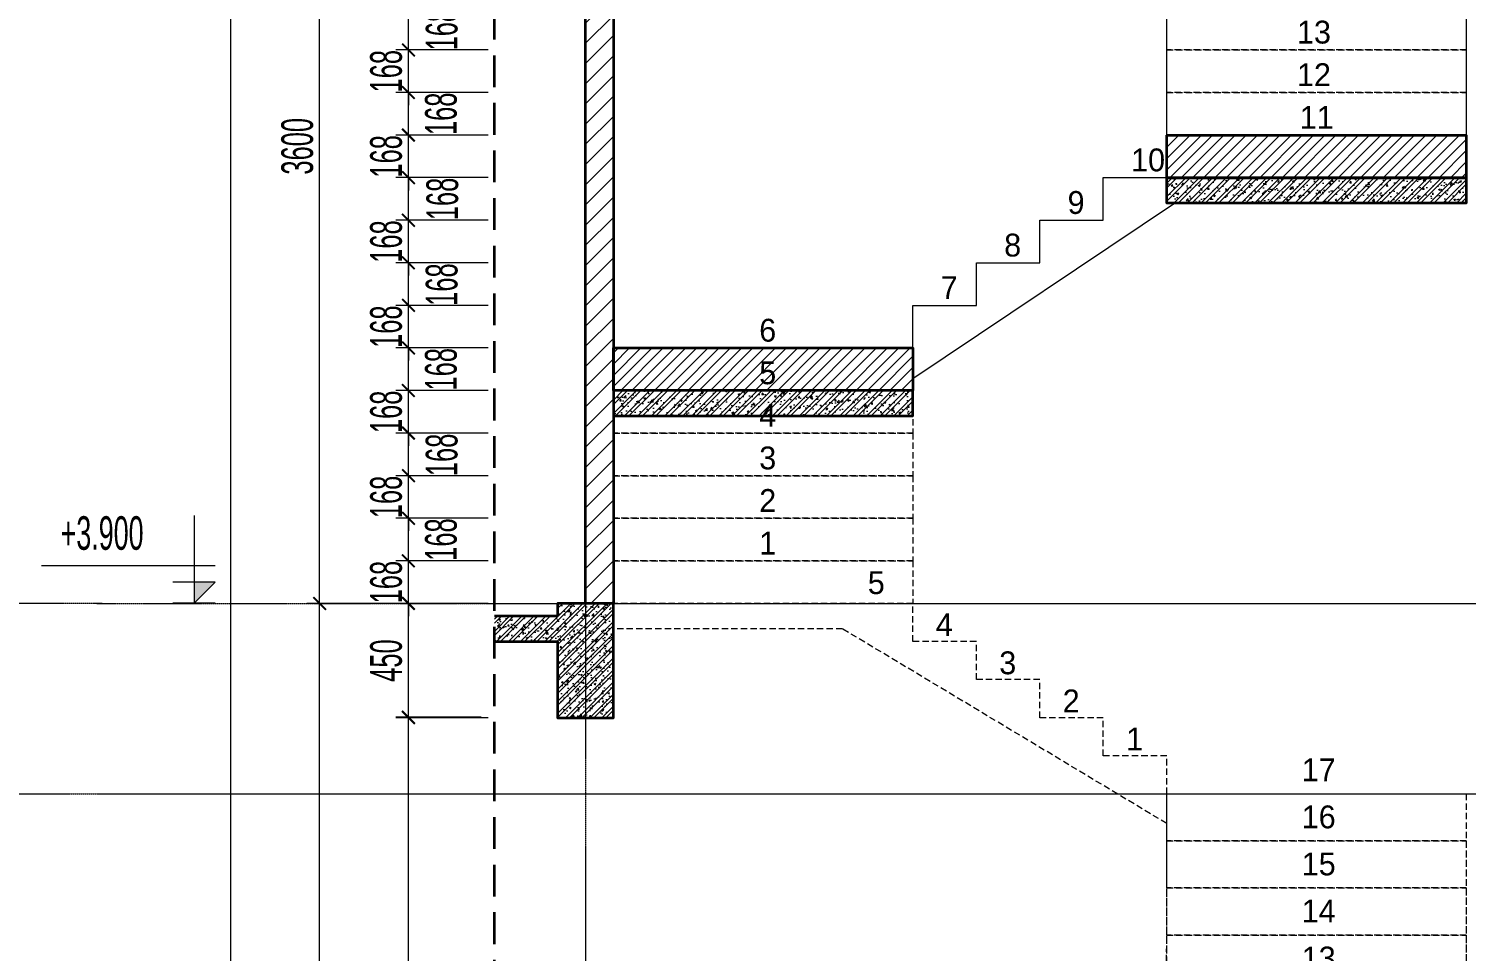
# Model space of a CAD drawing. Header units: millimetres. Extents: x 1336014 to 2939047, y -333549 to -60566.
# Drawn here: x 1439875 to 1445538, y -185772 to -182140 of the extents above; entities that cross this region are included whole.
import ezdxf
from ezdxf.enums import TextEntityAlignment as Align

# ---------------------------------------------------------------- set-up
doc = ezdxf.new("R2010")
doc.units = ezdxf.units.MM
doc.header["$MEASUREMENT"] = 0
for name, pattern in [('$1$HIDDEN', [0.375, 0.25, -0.125]), ('CENTER2', [1.125, 0.75, -0.125, 0.125, -0.125]), ('HIDDEN', [0.375, 0.25, -0.125])]:
    doc.linetypes.add(name, pattern=pattern)
for name, color, linetype, lineweight in [('01.Cut', 255, 'Continuous', 35), ('04.Khuat', 250, 'HIDDEN', 18), ('06.betong', 2, 'Continuous', 35), ('08.Dim', 156, 'Continuous', 15), ('09.Hatch', 250, 'Continuous', 5), ('10.Text', 254, 'Continuous', 18), ('10.truc', 250, 'CENTER2', 20), ('CA.thay 145', 145, 'Continuous', 18), ('DIM', 252, 'Continuous', 20)]:
    doc.layers.add(name, color=color, linetype=linetype, lineweight=lineweight)
doc.layers.add('text', color=7, linetype='Continuous')
doc.styles.add('AVANTH', font='')
doc.styles.add('TT5_Text Dim', font='hoatbif.shx', dxfattribs={"width": 0.6})
doc.styles.get('AVANTH').set_extended_font_data('.VnAvantH')
doc.dimstyles.new('TT5_Dim 1-50', dxfattribs={"dimscale": 50, "dimtxt": 2.5, "dimasz": 1, "dimexe": 1, "dimexo": 0.5, "dimgap": 0.5, "dimtad": 1, "dimdec": 0, "dimzin": 0, "dimdsep": 46, "dimtxsty": 'TT5_Text Dim', "dimblk": 'ARCHTICK', "dimcen": 0, "dimdle": 1, "dimclrd": 256, "dimclre": 256, "dimclrt": 1, "dimadec": 0, "dimazin": 0, "dimtfac": 0.015, "dimtdec": 0, "dimtix": 1, "dimtmove": 2, "dimatfit": 3, "dimldrblk": 'DOT', "dimfxl": 1, "dimtolj": 1, "dimtzin": 0, "dimlwd": -1, "dimlwe": -1, "dimarcsym": 1})
pattern_1 = [(45, (0, 0), (-22.0970869, 22.0970869), [])]
pattern_2 = [(50, (0, 0), (71.7260183, -6.2752135), [7.5, -82.5]), (355, (0, 0), (-13.8751334, 75.2192134), [6, -66]), (100.4514, (5.98, -0.52), (57.8509382, 68.9439542), [6.374019, -70.1142112]), (46.1842, (0, 20), (106.724105, -16.5519014), [11.25, -123.75]), (96.6356, (8.89, 18.62), (93.4662706, 97.411787), [9.561029, -105.1713]), (351.1842, (0, 20), (93.4661945, 97.41186), [9, -99]), (21, (10, 15), (59.6907052, -40.261889), [7.5, -82.5]), (326, (10, 15), (24.3315332, 72.5150045), [6, -66]), (71.4514, (14.974, 11.645), (84.022263, 32.2530497), [6.374019, -70.1142112]), (37.5, (0, 0), (1.21598553, 33.2893854), [0, -65.2, 0, -67, 0, -66.25]), (7.5, (0, 0), (26.30695374, 39.4411712), [0, -38.2, 0, -63.7, 0, -25.25]), (327.5, (-22.3, 0), (53.3822436, -2.25548717), [0, -25, 0, -78, 0, -103.5]), (317.5, (-32.3, 0), (58.318617, 10.0104982), [0, -32.5, 0, -51.8, 0, -73.5]), (45, (0, 0), (-26.5165043, 26.5165043), []), (45, (17.678, 0), (-26.5165043, 26.5165043), [])]

# ---------------------------------------------------------------- blocks, each defined once
blk = doc.blocks.new('ưer534f')
at = {"layer": '04.Khuat', "ltscale": 100}
blk.add_lwpolyline([(856936.3, 34557.8), (856936.3, 34707.9), (856686.3, 34707.9), (856686.3, 34857.9), (856436.3, 34857.9), (856436.3, 35007.9), (856186.3, 35007.9), (856186.3, 35158), (855936.3, 35158), (855936.3, 35308), (854756.3, 35308)], dxfattribs=at)
blk.add_lwpolyline([(856936.3, 34441.2), (855658.9, 35207.9, 0.135964), (855658.4, 35208), (854756.3, 35208)], format="xyb", dxfattribs=at)
for points in [[(856936.3, 34557.9), (858116.3, 34557.9), (858116.7, 33260.9), (856935.9, 33260.9)], [(856936.3, 34557.9), (858116.3, 34557.9), (858116.3, 34372.6), (856936.3, 34372.6)], [(856936.3, 34372.6), (858116.3, 34372.6), (858116.3, 34187.3), (856936.3, 34187.3)], [(856936.3, 34187.3), (858116.3, 34187.3), (858116.3, 34002.1), (856936.3, 34002.1)], [(856936.3, 34002.1), (858116.3, 34002.1), (858116.3, 33816.8), (856936.3, 33816.8)]]:
    blk.add_lwpolyline(points, close=True, dxfattribs=at)
at = {"layer": '10.Text', "style": 'AVANTH'}
for s, p in [('5', (855758.6, 35344.7)), ('4', (856026.5, 35179)), ('3', (856276.5, 35029)), ('2', (856526.5, 34878.9)), ('1', (856776.5, 34728.9)), ('17', (857468.1, 34607.6)), ('16', (857468.1, 34422.3)), ('15', (857468.1, 34237)), ('14', (857468.1, 34051.7)), ('13', (857468.1, 33866.4))]:
    blk.add_text(s, height=90, dxfattribs=at).set_placement(p)
blk = doc.blocks.new('2345WEG')
at = {"layer": '09.Hatch', "ltscale": 50}
h = blk.add_hatch(dxfattribs=at)
h.set_pattern_fill('TUONGXAY', color=256, scale=250, style=0)
h.set_pattern_definition(pattern_1)
h.paths.add_polyline_path([(1604186.5, -193734.1), (1605366.5, -193734.1), (1605366.5, -193902), (1604186.5, -193902)])
h = blk.add_hatch(dxfattribs=at)
h.set_pattern_fill('BTCT', color=256, scale=10, style=0)
h.set_pattern_definition(pattern_2)
h.paths.add_polyline_path([(1604186.5, -193902), (1605366.5, -193902), (1605366.5, -194002), (1604186.5, -194002)])
h = blk.add_hatch(dxfattribs=at)
h.set_pattern_fill('TUONGXAY', color=256, scale=250, style=0)
h.set_pattern_definition(pattern_1)
h.paths.add_polyline_path([(1602006.5, -194572.5), (1603186.5, -194572.5), (1603186.5, -194740.1), (1602006.5, -194740.1)])
h = blk.add_hatch(dxfattribs=at)
h.set_pattern_fill('BTCT', color=256, scale=10, style=0)
h.set_pattern_definition(pattern_2)
h.paths.add_polyline_path([(1602006.5, -194740.1), (1602006.5, -194840.1), (1603186.5, -194840.1), (1603186.5, -194740.1)])
at = {"layer": '01.Cut', "ltscale": 100}
blk.add_lwpolyline([(1604186.5, -193734.1), (1605366.5, -193734.1), (1605366.5, -193902), (1604186.5, -193902)], close=True, dxfattribs=at)
at = {"layer": '01.Cut'}
blk.add_lwpolyline([(1602006.5, -194572.5), (1603186.5, -194572.5), (1603186.5, -194740.1), (1602006.5, -194740.1)], close=True, dxfattribs=at)
at = {"layer": '04.Khuat', "ltscale": 100}
blk.add_lwpolyline([(1604186.5, -192727.8), (1604186.5, -192577.7), (1603936.5, -192577.7), (1603936.5, -192427.7), (1603686.5, -192427.7), (1603686.5, -192277.6), (1603436.5, -192277.6), (1603436.5, -192127.6), (1603186.5, -192127.6), (1603186.5, -191977.6), (1602006.5, -191977.6)], dxfattribs=at)
blk.add_lwpolyline([(1604186.5, -192844.4), (1602909, -192077.7, 0.135964), (1602908.5, -192077.6), (1602006.5, -192077.6)], format="xyb", dxfattribs=at)
for points in [[(1604186.5, -192727.8), (1605366.5, -192727.8), (1605366.5, -192895.5), (1604186.5, -192895.5)], [(1604186.5, -192895.5), (1605366.5, -192895.5), (1605366.5, -193063.1), (1604186.5, -193063.1)], [(1604186.5, -193063.1), (1605366.5, -193063.1), (1605366.5, -193230.8), (1604186.5, -193230.8)], [(1604186.5, -193230.8), (1605366.5, -193230.8), (1605366.5, -193398.5), (1604186.5, -193398.5)], [(1604186.5, -193398.5), (1605366.5, -193398.5), (1605366.5, -193566.1), (1604186.5, -193566.1)], [(1604186.5, -193566.1), (1605366.5, -193566.1), (1605366.5, -193733.8), (1604186.5, -193733.8)], [(1602006.5, -194740.1), (1603186.5, -194740.1), (1603186.5, -194907.8), (1602006.5, -194907.8)], [(1602006.5, -194907.8), (1603186.5, -194907.8), (1603186.5, -195075.5), (1602006.5, -195075.5)], [(1602006.5, -195075.5), (1603186.5, -195075.5), (1603186.5, -195243.2), (1602006.5, -195243.2)], [(1602006.5, -195243.2), (1603186.5, -195243.2), (1603186.5, -195410.8), (1602006.5, -195410.8)], [(1602006.5, -195410.8), (1603186.5, -195410.8), (1603186.5, -195578.5), (1602006.5, -195578.5)]]:
    blk.add_lwpolyline(points, close=True, dxfattribs=at)
at = {"layer": '06.betong'}
blk.add_lwpolyline([(1604186.5, -193902), (1605366.5, -193902), (1605366.5, -194002), (1604186.5, -194002)], close=True, dxfattribs=at)
blk.add_lwpolyline([(1602006.5, -194740.1), (1602006.5, -194840.1), (1603186.5, -194840.1), (1603186.5, -194740.1), (1602006.5, -194740.1)], dxfattribs=at)
at = {"layer": 'CA.thay 145'}
blk.add_lwpolyline([(1604186.5, -192729), (1605366.5, -192728.8), (1605366.5, -193733.8), (1604186.5, -193734.1)], close=True, dxfattribs=at)
for points in [[(1603186.5, -194572.5), (1603186.5, -194404.8), (1603436.5, -194404.8), (1603436.5, -194237.1), (1603686.5, -194237.1), (1603686.5, -194069.4), (1603936.5, -194069.4), (1603936.5, -193901.8), (1604186.5, -193901.8), (1604186.5, -193734.1), (1605366.5, -193734.1)], [(1603186.5, -194692.9), (1604216.5, -194002)]]:
    blk.add_lwpolyline(points, dxfattribs=at)
at = {"layer": '10.Text', "style": 'AVANTH'}
for s, p in [('4', (1603276.6, -192106.6)), ('3', (1603526.6, -192256.6)), ('2', (1603776.6, -192406.7)), ('1', (1604026.6, -192556.7)), ('17', (1604699.5, -192704.1)), ('16', (1604699.5, -192870.6)), ('15', (1604699.5, -193038.3)), ('14', (1604699.5, -193205.9)), ('13', (1604699.5, -193373.6)), ('12', (1604699.5, -193541.3)), ('11', (1604710.5, -193709.2)), ('10', (1604046, -193876.9)), ('9', (1603796, -194044.6)), ('8', (1603546, -194212.3)), ('7', (1603296, -194379.9)), ('6', (1602581, -194547.6)), ('5', (1602581, -194715.3)), ('4', (1602581, -194883)), ('3', (1602581, -195050.6)), ('2', (1602581, -195218.3)), ('1', (1602581, -195386))]:
    blk.add_text(s, height=90, dxfattribs=at).set_placement(p)
blk = doc.blocks.new('A$C4E7C6F34')
at = {"layer": 'DIM'}
blk.add_hatch(color=256, dxfattribs=at).paths.add_polyline_path([(-38.5, 0), (-38.5, 137.8), (-177.6, 137.8)])
for p, q in [((-38.5, 576), (-38.5, 0)), ((964.2, 247.8), (-177.6, 247.8)), ((-177.6, 137.8), (100.7, 137.8)), ((-177.6, 137.8), (-38.5, 0)), ((-177.6, 0), (100.6, 0))]:
    blk.add_line(p, q, dxfattribs=at)
at = {"layer": 'text', "style": 'TT5_Text Dim', "flags": 8}
blk.add_attdef('%%P0.000', text='', height=220, dxfattribs=at).set_placement((102.4, 461.3), align=Align.MIDDLE_LEFT)
blk = doc.blocks.new('_ARCHTICK')
at = {"const_width": 0.15}
blk.add_lwpolyline([(-0.5, -0.5), (0.5, 0.5)], dxfattribs=at)
blk = doc.blocks.new('*D1296')
at = {"layer": '08.Dim', "transparency": 16777216}
for p, q in [((1441020.6, -188353.1), (1441020.6, -184352.7)), ((1441657.2, -184402.7), (1440970.6, -184402.7)), ((1441657.2, -188303.1), (1440970.6, -188303.1))]:
    blk.add_line(p, q, dxfattribs=at)
at = {"layer": 'Defpoints', "color": 0, "transparency": 16777216}
for p in [(1441020.6, -184402.7), (1441682.2, -184402.7), (1441682.2, -188303.1)]:
    blk.add_point(p, dxfattribs=at)
at = {"layer": '08.Dim', "transparency": 16777216, "xscale": 50, "yscale": 50, "zscale": 50}
for p, rotation in [((1441020.6, -184402.7), 90), ((1441020.6, -188303.1), 270)]:
    blk.add_blockref('_ARCHTICK', p, dxfattribs=dict(at, rotation=rotation))
at = {"layer": '08.Dim', "color": 1, "transparency": 16777216, "insert": (1440933.1, -186352.9), "char_height": 125, "attachment_point": 5, "rotation": 90, "style": 'TT5_Text Dim'}
blk.add_mtext('\\A1;3900', dxfattribs=at)
blk = doc.blocks.new('_DOT')
blk.add_line((-0.5, 0), (-1, 0))
at = {"const_width": 0.5}
blk.add_lwpolyline([(-0.25, 0, 1), (0.25, 0, 1)], format="xyb", close=True, dxfattribs=at)
blk = doc.blocks.new('*D1297')
at = {"layer": '08.Dim', "transparency": 16777216}
for p, q in [((1441020.6, -184452.7), (1441020.6, -180752.2)), ((1441684.1, -180802.2), (1440970.6, -180802.2)), ((1441684.1, -184402.7), (1440970.6, -184402.7))]:
    blk.add_line(p, q, dxfattribs=at)
at = {"layer": 'Defpoints', "color": 0, "transparency": 16777216}
for p in [(1441020.6, -180802.2), (1441709.1, -180802.2), (1441709.1, -184402.7)]:
    blk.add_point(p, dxfattribs=at)
at = {"layer": '08.Dim', "transparency": 16777216, "xscale": 50, "yscale": 50, "zscale": 50}
for p, rotation in [((1441020.6, -180802.2), 90), ((1441020.6, -184402.7), 270)]:
    blk.add_blockref('_ARCHTICK', p, dxfattribs=dict(at, rotation=rotation))
at = {"layer": '08.Dim', "color": 1, "transparency": 16777216, "insert": (1440933.1, -182602.4), "char_height": 125, "attachment_point": 5, "rotation": 90, "style": 'TT5_Text Dim'}
blk.add_mtext('\\A1;3600', dxfattribs=at)
blk = doc.blocks.new('*D1301')
at = {"layer": '08.Dim', "transparency": 16777216}
for p, q in [((1440670.6, -188353.1), (1440670.6, -174302.9)), ((1441657.2, -174352.9), (1440620.6, -174352.9)), ((1441657.2, -188303.1), (1440620.6, -188303.1))]:
    blk.add_line(p, q, dxfattribs=at)
at = {"layer": 'Defpoints', "color": 0, "transparency": 16777216}
for p in [(1440670.6, -174352.9), (1441682.2, -174352.9), (1441682.2, -188303.1)]:
    blk.add_point(p, dxfattribs=at)
at = {"layer": '08.Dim', "transparency": 16777216, "xscale": 50, "yscale": 50, "zscale": 50}
for p, rotation in [((1440670.6, -174352.9), 90), ((1440670.6, -188303.1), 270)]:
    blk.add_blockref('_ARCHTICK', p, dxfattribs=dict(at, rotation=rotation))
at = {"layer": '08.Dim', "color": 1, "transparency": 16777216, "insert": (1440583.1, -181328), "char_height": 125, "attachment_point": 5, "rotation": 90, "style": 'TT5_Text Dim'}
blk.add_mtext('\\A1;13950', dxfattribs=at)
blk = doc.blocks.new('*D1303')
at = {"layer": '08.Dim', "transparency": 16777216}
for p, q in [((1441370.6, -187240.9), (1441370.6, -184800.6)), ((1441657.2, -184850.6), (1441320.6, -184850.6)), ((1441657.2, -187190.9), (1441320.6, -187190.9))]:
    blk.add_line(p, q, dxfattribs=at)
at = {"layer": 'Defpoints', "color": 0, "transparency": 16777216}
for p in [(1441370.6, -184850.6), (1441682.2, -184850.6), (1441682.2, -187190.9)]:
    blk.add_point(p, dxfattribs=at)
at = {"layer": '08.Dim', "transparency": 16777216, "xscale": 50, "yscale": 50, "zscale": 50}
for p, rotation in [((1441370.6, -184850.6), 90), ((1441370.6, -187190.9), 270)]:
    blk.add_blockref('_ARCHTICK', p, dxfattribs=dict(at, rotation=rotation))
at = {"layer": '08.Dim', "color": 1, "transparency": 16777216, "insert": (1441283.1, -186020.8), "char_height": 125, "attachment_point": 5, "rotation": 90, "style": 'TT5_Text Dim'}
blk.add_mtext('\\A1;2340', dxfattribs=at)
blk = doc.blocks.new('*D1304')
at = {"layer": '08.Dim', "transparency": 16777216}
for p, q in [((1441370.6, -184902.7), (1441370.6, -184352.7)), ((1441684.1, -184402.7), (1441320.6, -184402.7)), ((1441684.1, -184852.7), (1441320.6, -184852.7))]:
    blk.add_line(p, q, dxfattribs=at)
at = {"layer": 'Defpoints', "color": 0, "transparency": 16777216}
for p in [(1441370.6, -184402.7), (1441709.1, -184402.7), (1441709.1, -184852.7)]:
    blk.add_point(p, dxfattribs=at)
at = {"layer": '08.Dim', "transparency": 16777216, "xscale": 50, "yscale": 50, "zscale": 50}
for p, rotation in [((1441370.6, -184402.7), 90), ((1441370.6, -184852.7), 270)]:
    blk.add_blockref('_ARCHTICK', p, dxfattribs=dict(at, rotation=rotation))
at = {"layer": '08.Dim', "color": 1, "transparency": 16777216, "insert": (1441283.1, -184627.7), "char_height": 125, "attachment_point": 5, "rotation": 90, "style": 'TT5_Text Dim'}
blk.add_mtext('\\A1;450', dxfattribs=at)
blk = doc.blocks.new('*D1305')
at = {"layer": '08.Dim', "transparency": 16777216}
for p, q in [((1441370.6, -183614.2), (1441370.6, -183346.6)), ((1441684.1, -183396.6), (1441320.6, -183396.6)), ((1441684.1, -183564.2), (1441320.6, -183564.2))]:
    blk.add_line(p, q, dxfattribs=at)
at = {"layer": 'Defpoints', "color": 0, "transparency": 16777216}
for p in [(1441370.6, -183396.6), (1441709.1, -183396.6), (1441709.1, -183564.2)]:
    blk.add_point(p, dxfattribs=at)
at = {"layer": '08.Dim', "transparency": 16777216, "xscale": 50, "yscale": 50, "zscale": 50}
for p, rotation in [((1441370.6, -183396.6), 90), ((1441370.6, -183564.2), 270)]:
    blk.add_blockref('_ARCHTICK', p, dxfattribs=dict(at, rotation=rotation))
at = {"layer": '08.Dim', "color": 1, "transparency": 16777216, "insert": (1441499.2, -183480.5), "char_height": 125, "attachment_point": 5, "rotation": 90, "style": 'TT5_Text Dim'}
blk.add_mtext('\\A1;168', dxfattribs=at)
blk = doc.blocks.new('*D1306')
at = {"layer": '08.Dim', "transparency": 16777216}
for p, q in [((1441370.6, -183229), (1441370.6, -183179)), ((1441684.1, -183229), (1441320.6, -183229)), ((1441370.6, -183396.6), (1441370.6, -183229)), ((1441684.1, -183396.6), (1441320.6, -183396.6)), ((1441370.6, -183396.6), (1441370.6, -183446.6))]:
    blk.add_line(p, q, dxfattribs=at)
at = {"layer": 'Defpoints', "color": 0, "transparency": 16777216}
for p in [(1441370.6, -183229), (1441709.1, -183229), (1441709.1, -183396.6)]:
    blk.add_point(p, dxfattribs=at)
at = {"layer": '08.Dim', "transparency": 16777216, "xscale": 50, "yscale": 50, "zscale": 50}
for p, rotation in [((1441370.6, -183229), 270), ((1441370.6, -183396.6), 90)]:
    blk.add_blockref('_ARCHTICK', p, dxfattribs=dict(at, rotation=rotation))
at = {"layer": '08.Dim', "color": 1, "transparency": 16777216, "insert": (1441283.1, -183312.8), "char_height": 125, "attachment_point": 5, "rotation": 90, "style": 'TT5_Text Dim'}
blk.add_mtext('\\A1;168', dxfattribs=at)
blk = doc.blocks.new('*D1307')
at = {"layer": '08.Dim', "transparency": 16777216}
for p, q in [((1441370.6, -183279), (1441370.6, -183011.3)), ((1441684.1, -183061.3), (1441320.6, -183061.3)), ((1441684.1, -183229), (1441320.6, -183229))]:
    blk.add_line(p, q, dxfattribs=at)
at = {"layer": 'Defpoints', "color": 0, "transparency": 16777216}
for p in [(1441370.6, -183061.3), (1441709.1, -183061.3), (1441709.1, -183229)]:
    blk.add_point(p, dxfattribs=at)
at = {"layer": '08.Dim', "transparency": 16777216, "xscale": 50, "yscale": 50, "zscale": 50}
for p, rotation in [((1441370.6, -183061.3), 90), ((1441370.6, -183229), 270)]:
    blk.add_blockref('_ARCHTICK', p, dxfattribs=dict(at, rotation=rotation))
at = {"layer": '08.Dim', "color": 1, "transparency": 16777216, "insert": (1441502.2, -183147), "char_height": 125, "attachment_point": 5, "rotation": 90, "style": 'TT5_Text Dim'}
blk.add_mtext('\\A1;168', dxfattribs=at)
blk = doc.blocks.new('*D1308')
at = {"layer": '08.Dim', "transparency": 16777216}
for p, q in [((1441370.6, -182893.6), (1441370.6, -182843.6)), ((1441684.1, -182893.6), (1441320.6, -182893.6)), ((1441370.6, -183061.3), (1441370.6, -182893.6)), ((1441684.1, -183061.3), (1441320.6, -183061.3)), ((1441370.6, -183061.3), (1441370.6, -183111.3))]:
    blk.add_line(p, q, dxfattribs=at)
at = {"layer": 'Defpoints', "color": 0, "transparency": 16777216}
for p in [(1441370.6, -182893.6), (1441709.1, -182893.6), (1441709.1, -183061.3)]:
    blk.add_point(p, dxfattribs=at)
at = {"layer": '08.Dim', "transparency": 16777216, "xscale": 50, "yscale": 50, "zscale": 50}
for p, rotation in [((1441370.6, -182893.6), 270), ((1441370.6, -183061.3), 90)]:
    blk.add_blockref('_ARCHTICK', p, dxfattribs=dict(at, rotation=rotation))
at = {"layer": '08.Dim', "color": 1, "transparency": 16777216, "insert": (1441283.1, -182977.4), "char_height": 125, "attachment_point": 5, "rotation": 90, "style": 'TT5_Text Dim'}
blk.add_mtext('\\A1;168', dxfattribs=at)
blk = doc.blocks.new('*D1309')
at = {"layer": '08.Dim', "transparency": 16777216}
for p, q in [((1441370.6, -182943.6), (1441370.6, -182675.9)), ((1441684.1, -182725.9), (1441320.6, -182725.9)), ((1441684.1, -182893.6), (1441320.6, -182893.6))]:
    blk.add_line(p, q, dxfattribs=at)
at = {"layer": 'Defpoints', "color": 0, "transparency": 16777216}
for p in [(1441370.6, -182725.9), (1441709.1, -182725.9), (1441709.1, -182893.6)]:
    blk.add_point(p, dxfattribs=at)
at = {"layer": '08.Dim', "transparency": 16777216, "xscale": 50, "yscale": 50, "zscale": 50}
for p, rotation in [((1441370.6, -182725.9), 90), ((1441370.6, -182893.6), 270)]:
    blk.add_blockref('_ARCHTICK', p, dxfattribs=dict(at, rotation=rotation))
at = {"layer": '08.Dim', "color": 1, "transparency": 16777216, "insert": (1441504.7, -182809.8), "char_height": 125, "attachment_point": 5, "rotation": 90, "style": 'TT5_Text Dim'}
blk.add_mtext('\\A1;168', dxfattribs=at)
blk = doc.blocks.new('*D1310')
at = {"layer": '08.Dim', "transparency": 16777216}
for p, q in [((1441370.6, -182558.3), (1441370.6, -182508.3)), ((1441684.1, -182558.3), (1441320.6, -182558.3)), ((1441370.6, -182725.9), (1441370.6, -182558.3)), ((1441684.1, -182725.9), (1441320.6, -182725.9)), ((1441370.6, -182725.9), (1441370.6, -182775.9))]:
    blk.add_line(p, q, dxfattribs=at)
at = {"layer": 'Defpoints', "color": 0, "transparency": 16777216}
for p in [(1441370.6, -182558.3), (1441709.1, -182558.3), (1441709.1, -182725.9)]:
    blk.add_point(p, dxfattribs=at)
at = {"layer": '08.Dim', "transparency": 16777216, "xscale": 50, "yscale": 50, "zscale": 50}
for p, rotation in [((1441370.6, -182558.3), 270), ((1441370.6, -182725.9), 90)]:
    blk.add_blockref('_ARCHTICK', p, dxfattribs=dict(at, rotation=rotation))
at = {"layer": '08.Dim', "color": 1, "transparency": 16777216, "insert": (1441283.1, -182642.1), "char_height": 125, "attachment_point": 5, "rotation": 90, "style": 'TT5_Text Dim'}
blk.add_mtext('\\A1;168', dxfattribs=at)
blk = doc.blocks.new('*D1314')
at = {"layer": '08.Dim', "transparency": 16777216}
for p, q in [((1441370.6, -182608.3), (1441370.6, -182340.6)), ((1441684.1, -182390.6), (1441320.6, -182390.6)), ((1441684.1, -182558.3), (1441320.6, -182558.3))]:
    blk.add_line(p, q, dxfattribs=at)
at = {"layer": 'Defpoints', "color": 0, "transparency": 16777216}
for p in [(1441370.6, -182390.6), (1441709.1, -182390.6), (1441709.1, -182558.3)]:
    blk.add_point(p, dxfattribs=at)
at = {"layer": '08.Dim', "transparency": 16777216, "xscale": 50, "yscale": 50, "zscale": 50}
for p, rotation in [((1441370.6, -182390.6), 90), ((1441370.6, -182558.3), 270)]:
    blk.add_blockref('_ARCHTICK', p, dxfattribs=dict(at, rotation=rotation))
at = {"layer": '08.Dim', "color": 1, "transparency": 16777216, "insert": (1441499.2, -182474.4), "char_height": 125, "attachment_point": 5, "rotation": 90, "style": 'TT5_Text Dim'}
blk.add_mtext('\\A1;168', dxfattribs=at)
blk = doc.blocks.new('*D1315')
at = {"layer": '08.Dim', "transparency": 16777216}
for p, q in [((1441370.6, -182222.9), (1441370.6, -182172.9)), ((1441684.1, -182222.9), (1441320.6, -182222.9)), ((1441370.6, -182390.6), (1441370.6, -182222.9)), ((1441684.1, -182390.6), (1441320.6, -182390.6)), ((1441370.6, -182390.6), (1441370.6, -182440.6))]:
    blk.add_line(p, q, dxfattribs=at)
at = {"layer": 'Defpoints', "color": 0, "transparency": 16777216}
for p in [(1441370.6, -182222.9), (1441709.1, -182222.9), (1441709.1, -182390.6)]:
    blk.add_point(p, dxfattribs=at)
at = {"layer": '08.Dim', "transparency": 16777216, "xscale": 50, "yscale": 50, "zscale": 50}
for p, rotation in [((1441370.6, -182222.9), 270), ((1441370.6, -182390.6), 90)]:
    blk.add_blockref('_ARCHTICK', p, dxfattribs=dict(at, rotation=rotation))
at = {"layer": '08.Dim', "color": 1, "transparency": 16777216, "insert": (1441283.1, -182306.7), "char_height": 125, "attachment_point": 5, "rotation": 90, "style": 'TT5_Text Dim'}
blk.add_mtext('\\A1;168', dxfattribs=at)
blk = doc.blocks.new('*D1316')
at = {"layer": '08.Dim', "transparency": 16777216}
for p, q in [((1441370.6, -182272.9), (1441370.6, -182005.2)), ((1441684.1, -182055.2), (1441320.6, -182055.2)), ((1441684.1, -182222.9), (1441320.6, -182222.9))]:
    blk.add_line(p, q, dxfattribs=at)
at = {"layer": 'Defpoints', "color": 0, "transparency": 16777216}
for p in [(1441370.6, -182055.2), (1441709.1, -182055.2), (1441709.1, -182222.9)]:
    blk.add_point(p, dxfattribs=at)
at = {"layer": '08.Dim', "transparency": 16777216, "xscale": 50, "yscale": 50, "zscale": 50}
for p, rotation in [((1441370.6, -182055.2), 90), ((1441370.6, -182222.9), 270)]:
    blk.add_blockref('_ARCHTICK', p, dxfattribs=dict(at, rotation=rotation))
at = {"layer": '08.Dim', "color": 1, "transparency": 16777216, "insert": (1441502.2, -182141), "char_height": 125, "attachment_point": 5, "rotation": 90, "style": 'TT5_Text Dim'}
blk.add_mtext('\\A1;168', dxfattribs=at)
blk = doc.blocks.new('*D1339')
at = {"layer": '08.Dim', "transparency": 16777216}
for p, q in [((1441370.6, -184284.9), (1441370.6, -184017.3)), ((1441684.1, -184067.3), (1441320.6, -184067.3)), ((1441684.1, -184234.9), (1441320.6, -184234.9))]:
    blk.add_line(p, q, dxfattribs=at)
at = {"layer": 'Defpoints', "color": 0, "transparency": 16777216}
for p in [(1441370.6, -184067.3), (1441709.1, -184067.3), (1441709.1, -184234.9)]:
    blk.add_point(p, dxfattribs=at)
at = {"layer": '08.Dim', "transparency": 16777216, "xscale": 50, "yscale": 50, "zscale": 50}
for p, rotation in [((1441370.6, -184067.3), 90), ((1441370.6, -184234.9), 270)]:
    blk.add_blockref('_ARCHTICK', p, dxfattribs=dict(at, rotation=rotation))
at = {"layer": '08.Dim', "color": 1, "transparency": 16777216, "insert": (1441499.2, -184151.1), "char_height": 125, "attachment_point": 5, "rotation": 90, "style": 'TT5_Text Dim'}
blk.add_mtext('\\A1;168', dxfattribs=at)
blk = doc.blocks.new('*D1340')
at = {"layer": '08.Dim', "transparency": 16777216}
for p, q in [((1441370.6, -183899.6), (1441370.6, -183849.6)), ((1441684.1, -183899.6), (1441320.6, -183899.6)), ((1441370.6, -184067.3), (1441370.6, -183899.6)), ((1441684.1, -184067.3), (1441320.6, -184067.3)), ((1441370.6, -184067.3), (1441370.6, -184117.3))]:
    blk.add_line(p, q, dxfattribs=at)
at = {"layer": 'Defpoints', "color": 0, "transparency": 16777216}
for p in [(1441370.6, -183899.6), (1441709.1, -183899.6), (1441709.1, -184067.3)]:
    blk.add_point(p, dxfattribs=at)
at = {"layer": '08.Dim', "transparency": 16777216, "xscale": 50, "yscale": 50, "zscale": 50}
for p, rotation in [((1441370.6, -183899.6), 270), ((1441370.6, -184067.3), 90)]:
    blk.add_blockref('_ARCHTICK', p, dxfattribs=dict(at, rotation=rotation))
at = {"layer": '08.Dim', "color": 1, "transparency": 16777216, "insert": (1441283.1, -183983.4), "char_height": 125, "attachment_point": 5, "rotation": 90, "style": 'TT5_Text Dim'}
blk.add_mtext('\\A1;168', dxfattribs=at)
blk = doc.blocks.new('*D1341')
at = {"layer": '08.Dim', "transparency": 16777216}
for p, q in [((1441370.6, -183949.6), (1441370.6, -183681.9)), ((1441684.1, -183731.9), (1441320.6, -183731.9)), ((1441684.1, -183899.6), (1441320.6, -183899.6))]:
    blk.add_line(p, q, dxfattribs=at)
at = {"layer": 'Defpoints', "color": 0, "transparency": 16777216}
for p in [(1441370.6, -183731.9), (1441709.1, -183731.9), (1441709.1, -183899.6)]:
    blk.add_point(p, dxfattribs=at)
at = {"layer": '08.Dim', "transparency": 16777216, "xscale": 50, "yscale": 50, "zscale": 50}
for p, rotation in [((1441370.6, -183731.9), 90), ((1441370.6, -183899.6), 270)]:
    blk.add_blockref('_ARCHTICK', p, dxfattribs=dict(at, rotation=rotation))
at = {"layer": '08.Dim', "color": 1, "transparency": 16777216, "insert": (1441502.2, -183817.7), "char_height": 125, "attachment_point": 5, "rotation": 90, "style": 'TT5_Text Dim'}
blk.add_mtext('\\A1;168', dxfattribs=at)
blk = doc.blocks.new('*D1342')
at = {"layer": '08.Dim', "transparency": 16777216}
for p, q in [((1441370.6, -183564.2), (1441370.6, -183514.2)), ((1441684.1, -183564.2), (1441320.6, -183564.2)), ((1441370.6, -183731.9), (1441370.6, -183564.2)), ((1441684.1, -183731.9), (1441320.6, -183731.9)), ((1441370.6, -183731.9), (1441370.6, -183781.9))]:
    blk.add_line(p, q, dxfattribs=at)
at = {"layer": 'Defpoints', "color": 0, "transparency": 16777216}
for p in [(1441370.6, -183564.2), (1441709.1, -183564.2), (1441709.1, -183731.9)]:
    blk.add_point(p, dxfattribs=at)
at = {"layer": '08.Dim', "transparency": 16777216, "xscale": 50, "yscale": 50, "zscale": 50}
for p, rotation in [((1441370.6, -183564.2), 270), ((1441370.6, -183731.9), 90)]:
    blk.add_blockref('_ARCHTICK', p, dxfattribs=dict(at, rotation=rotation))
at = {"layer": '08.Dim', "color": 1, "transparency": 16777216, "insert": (1441283.1, -183648.1), "char_height": 125, "attachment_point": 5, "rotation": 90, "style": 'TT5_Text Dim'}
blk.add_mtext('\\A1;168', dxfattribs=at)
blk = doc.blocks.new('*D1343')
at = {"layer": '08.Dim', "transparency": 16777216}
for p, q in [((1441370.6, -184234.9), (1441370.6, -184184.9)), ((1441684.1, -184234.9), (1441320.6, -184234.9)), ((1441370.6, -184402.5), (1441370.6, -184234.9)), ((1441684.1, -184402.5), (1441320.6, -184402.5)), ((1441370.6, -184402.5), (1441370.6, -184452.5))]:
    blk.add_line(p, q, dxfattribs=at)
at = {"layer": 'Defpoints', "color": 0, "transparency": 16777216}
for p in [(1441370.6, -184234.9), (1441709.1, -184234.9), (1441709.1, -184402.5)]:
    blk.add_point(p, dxfattribs=at)
at = {"layer": '08.Dim', "transparency": 16777216, "xscale": 50, "yscale": 50, "zscale": 50}
for p, rotation in [((1441370.6, -184234.9), 270), ((1441370.6, -184402.5), 90)]:
    blk.add_blockref('_ARCHTICK', p, dxfattribs=dict(at, rotation=rotation))
at = {"layer": '08.Dim', "color": 1, "transparency": 16777216, "insert": (1441283.1, -184318.7), "char_height": 125, "attachment_point": 5, "rotation": 90, "style": 'TT5_Text Dim'}
blk.add_mtext('\\A1;168', dxfattribs=at)

msp = doc.modelspace()

# ---------------------------------------------------------------- hatches: boundary and pattern name
at = {"layer": '09.Hatch', "ltscale": 50}
h = msp.add_hatch(dxfattribs=at)
h.set_pattern_fill('TUONGXAY', color=256, scale=450, style=0)
h.set_pattern_definition([(45, (587421.734, -219710.61), (-39.7747564, 39.7747564), [])])
h.paths.add_polyline_path([(1442068.1, -181252.6), (1442178.1, -181252.6), (1442178.1, -184402.6), (1442068.1, -184402.6)])
h = msp.add_hatch(dxfattribs=at)
h.set_pattern_fill('BTCT', color=256, scale=9, style=0)
h.set_pattern_definition([(50, (587421.734, -219710.61), (64.5534164, -5.647692), [6.75, -74.25]), (355, (587421.734, -219710.61), (-12.48762, 67.697292), [5.4, -59.4]), (100.4514, (587427.11, -219711.08), (52.0658444, 62.049559), [5.736617, -63.10279]), (46.1842, (587421.73, -219692.61), (96.0516944, -14.896711), [10.125, -111.375]), (96.6356, (587429.74, -219693.85), (84.119643, 87.670608), [8.604926, -94.65417]), (351.1842, (587421.73, -219692.61), (84.119575, 87.670674), [8.1, -89.1]), (21, (587430.734, -219697.11), (53.7216347, -36.2357), [6.75, -74.25]), (326, (587430.734, -219697.11), (21.89838, 65.263504), [5.4, -59.4]), (71.4514, (587435.21, -219700.13), (75.6200366, 29.0277447), [5.736617, -63.10279]), (37.5, (587421.734, -219710.61), (1.094387, 29.96044684), [0, -58.68, 0, -60.3, 0, -59.625]), (7.5, (587421.734, -219710.61), (23.6762584, 35.4970541), [0, -34.38, 0, -57.33, 0, -22.725]), (327.5, (587401.664, -219710.61), (48.04401926, -2.02993846), [0, -22.5, 0, -70.2, 0, -93.15]), (317.5, (587392.664, -219710.61), (52.4867552, 9.0094484), [0, -29.25, 0, -46.62, 0, -66.15]), (45, (587421.734, -219710.61), (-23.8648539, 23.8648539), []), (45, (587437.644, -219710.61), (-23.8648539, 23.8648539), [])])
h.paths.add_polyline_path([(1441709.1, -184452.6), (1441709.1, -184552.6), (1441958.1, -184552.6), (1441958.1, -184852.6), (1442178.1, -184852.6), (1442178.1, -184402.6), (1441958.1, -184402.6), (1441958.1, -184452.6)])

# ---------------------------------------------------------------- linework, layer by layer
at = {"layer": '01.Cut', "color": 6, "linetype": '$1$HIDDEN', "ltscale": 500}
msp.add_lwpolyline([(1441909.1, -173710.1), (1445823.1, -173710.1, -0.414214), (1446023.1, -173910.1), (1446023.1, -189119.2, -0.414214), (1445823.1, -189319.2), (1441909.1, -189319.2, -0.414214), (1441709.1, -189119.2), (1441709.1, -173910.1, -0.414214)], format="xyb", close=True, dxfattribs=at)
at = {"layer": '01.Cut'}
msp.add_lwpolyline([(1442068.1, -181252.6), (1442178.1, -181252.6), (1442178.1, -184402.6), (1442068.1, -184402.6)], close=True, dxfattribs=at)
at = {"layer": '06.betong'}
for points in [[(1442178.1, -184402.6), (1441958.1, -184402.6), (1441958.1, -184452.6), (1441709.1, -184452.6)], [(1441709.1, -184552.6), (1441958.1, -184552.6), (1441958.1, -184852.6), (1442178.1, -184852.6), (1442178.1, -184402.6)]]:
    msp.add_lwpolyline(points, dxfattribs=at)
at = {"layer": '10.truc'}
for p, q in [((1442068.1, -173718.6), (1442069.1, -192476.5)), ((1440142.5, -184402.7), (1448245.4, -184402.6)), ((1441709.1, -184402.6), (1446023.1, -184402.6)), ((1432636.4, -185153), (1446023.1, -185153)), ((1440142.5, -185153.1), (1448245.3, -185153))]:
    msp.add_line(p, q, dxfattribs=at)
msp.add_lwpolyline([(1431677.7, -184402.1), (1440165.5, -184402.1)], dxfattribs=at)

# ---------------------------------------------------------------- block references
at = {"layer": '06.betong'}
msp.add_blockref('ưer534f', (587421.7, -219710.6), dxfattribs=at)
at = {"layer": '08.Dim'}
ref = msp.add_blockref('A$C4E7C6F34', (1440503, -184402.1), dxfattribs=dict(at, xscale=-0.6, yscale=0.6, zscale=0.6))
ref.add_attrib('%%P0.000', '+3.900', dxfattribs={"layer": 'text', "height": 132, "style": 'TT5_Text Dim', "width": 0.6, "flags": 8}).set_placement((1440000.3, -184125.4), align=Align.MIDDLE_LEFT)
at = {"layer": 'CA.thay 145'}
msp.add_blockref('2345WEG', (-159828.4, 11175.9), dxfattribs=at)

# ---------------------------------------------------------------- dimensions: what is measured, and where the dimension line sits
at = {"layer": '08.Dim'}
for base, p1, p2, picture, middle in [((1440670.6, -174352.9), (1441682.2, -188303.1), (1441682.2, -174352.9), '*D1301', (1440583.1, -181328)), ((1441020.5923, -180802.2157), (1441709.0923, -184402.6746), (1441709.0923, -180802.2157), '*D1297', (1440933.0923, -182602.4452)), ((1441370.6, -182222.9), (1441709.1, -182390.6), (1441709.1, -182222.9), '*D1315', (1441283.1, -182306.7)), ((1441370.6, -182558.3), (1441709.1, -182725.9), (1441709.1, -182558.3), '*D1310', (1441283.1, -182642.1)), ((1441370.6, -182893.6), (1441709.1, -183061.3), (1441709.1, -182893.6), '*D1308', (1441283.1, -182977.4)), ((1441370.6, -183229), (1441709.1, -183396.6), (1441709.1, -183229), '*D1306', (1441283.1, -183312.8)), ((1441370.6, -183564.2), (1441709.1, -183731.9), (1441709.1, -183564.2), '*D1342', (1441283.1, -183648.1)), ((1441370.6, -183899.6), (1441709.1, -184067.3), (1441709.1, -183899.6), '*D1340', (1441283.1, -183983.4)), ((1441370.6, -184234.9), (1441709.1, -184402.5), (1441709.1, -184234.9), '*D1343', (1441283.1, -184318.7)), ((1441020.6, -184402.7), (1441682.2, -188303.1), (1441682.2, -184402.7), '*D1296', (1440933.1, -186352.9)), ((1441370.6, -184402.7), (1441709.1, -184852.7), (1441709.1, -184402.7), '*D1304', (1441283.1, -184627.7)), ((1441370.6, -184850.6), (1441682.2, -187190.9), (1441682.2, -184850.6), '*D1303', (1441283.1, -186020.8))]:
    dim = msp.add_linear_dim(base=base, p1=p1, p2=p2, angle=90, dimstyle='TT5_Dim 1-50', dxfattribs=at)
    dim.commit()
    dim.dimension.update_dxf_attribs({"geometry": picture, "text_midpoint": middle})
for base, p1, p2, picture, middle in [((1441370.6, -182055.2), (1441709.1, -182222.9), (1441709.1, -182055.2), '*D1316', (1441502.2, -182141)), ((1441370.6, -182390.6), (1441709.1, -182558.3), (1441709.1, -182390.6), '*D1314', (1441499.2, -182474.4)), ((1441370.6, -182725.9), (1441709.1, -182893.6), (1441709.1, -182725.9), '*D1309', (1441504.7, -182809.8)), ((1441370.6, -183061.3), (1441709.1, -183229), (1441709.1, -183061.3), '*D1307', (1441502.2, -183147)), ((1441370.6, -183396.6), (1441709.1, -183564.2), (1441709.1, -183396.6), '*D1305', (1441499.2, -183480.5)), ((1441370.6, -183731.9), (1441709.1, -183899.6), (1441709.1, -183731.9), '*D1341', (1441502.2, -183817.7)), ((1441370.6, -184067.3), (1441709.1, -184234.9), (1441709.1, -184067.3), '*D1339', (1441499.2, -184151.1))]:
    dim = msp.add_linear_dim(base=base, p1=p1, p2=p2, angle=90, dimstyle='TT5_Dim 1-50', dxfattribs=at)
    dim.commit()
    dim.dimension.update_dxf_attribs({"geometry": picture, "text_midpoint": middle, "dimtype": 160})

doc.saveas('drawing.dxf')
